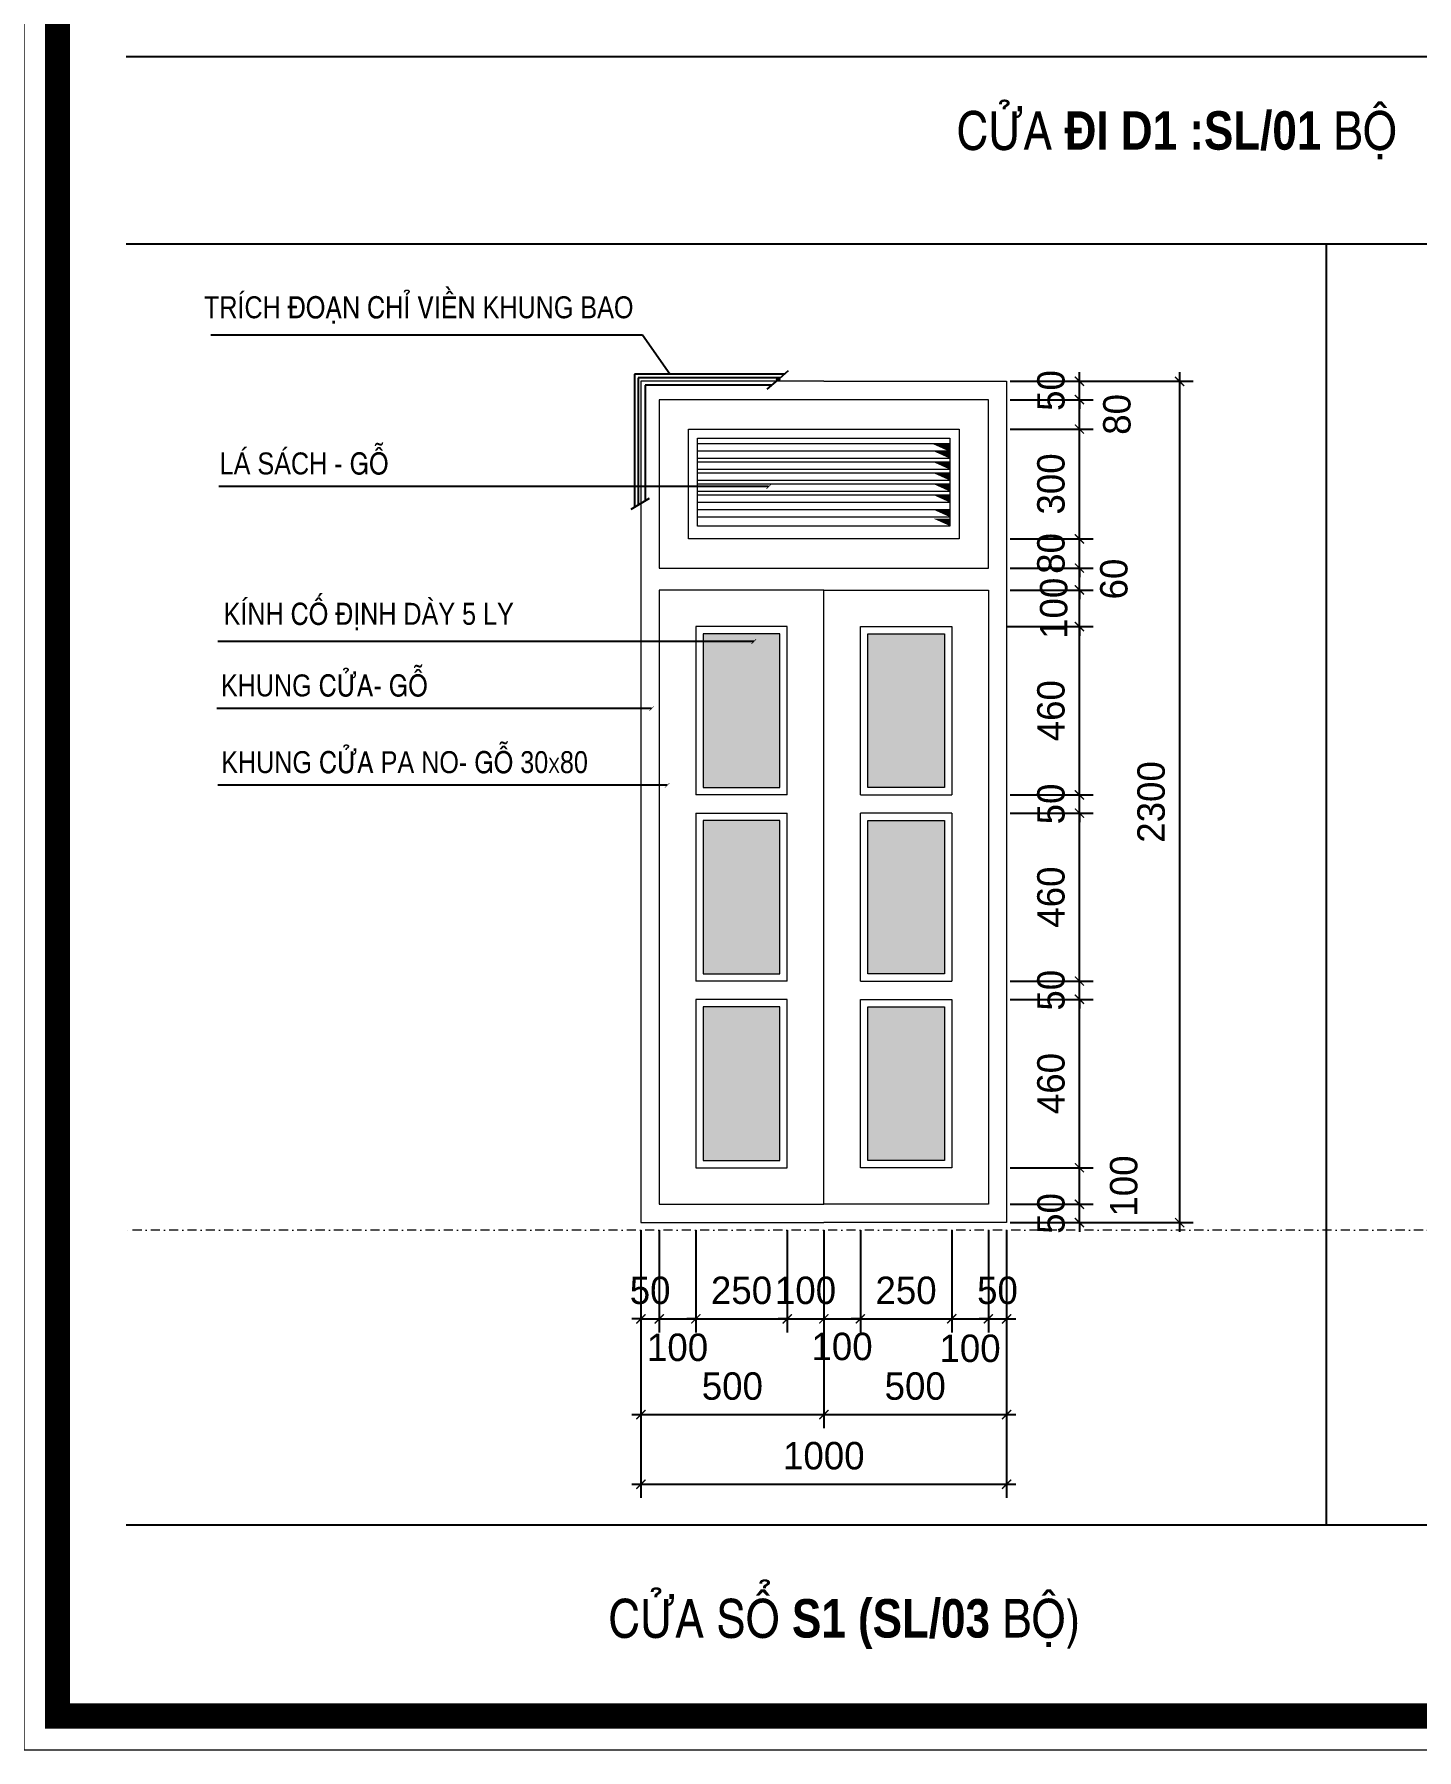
# Model space of a CAD drawing. Header units: millimetres. Extents: x 615730 to 2792744, y 139412 to 597571.
# Drawn here: x 1425807 to 1433366, y 284936 to 294317 of the extents above; entities that cross this region are included whole.
import ezdxf

# ---------------------------------------------------------------- set-up
doc = ezdxf.new("R2010")
doc.units = ezdxf.units.MM
doc.header["$MEASUREMENT"] = 0
doc.header["$PDMODE"] = 34
doc.linetypes.add('DASHDOT', pattern=[1, 0.5, -0.25, 0, -0.25])
doc.layers.get('0').update_dxf_attribs({"lineweight": 5})
for name, color, linetype in [('H', 252, 'Continuous'), ('NC', 7, 'Continuous'), ('noi that', 29, 'Continuous'), ('VL', 155, 'Continuous')]:
    doc.layers.add(name, color=color, linetype=linetype)
for name, color, linetype, lineweight in [('HATCH', 42, 'Continuous', 5), ('TEXTNUOC', 8, 'Continuous', 50), ('thay', 7, 'Continuous', 15), ('TIM TRUC', 149, 'DASHDOT', 9)]:
    doc.layers.add(name, color=color, linetype=linetype, lineweight=lineweight)
doc.styles.add('KC2', font='', dxfattribs={"height": 120})
doc.styles.add('RO', font='ROMANS.SHX', dxfattribs={"height": 120})
doc.styles.get("Standard").update_dxf_attribs({"font": ''})
doc.styles.add('VNI-AVO', font='vni-roms.shx')
doc.styles.get('KC2').set_extended_font_data('VNI-Helve-Condense')
doc.styles.get('Standard').set_extended_font_data('VNI-Avo')
doc.dimstyles.new('50 CS', dxfattribs={"dimtxt": 150, "dimasz": 50, "dimexe": 75, "dimexo": 0, "dimgap": 80, "dimtad": 1, "dimdec": 0, "dimlfac": 0.5, "dimzin": 12, "dimtxsty": 'VNI-AVO', "dimblk": 'ARCHTICK', "dimcen": 0, "dimdle": 50, "dimclrd": 252, "dimclre": 252, "dimclrt": 2, "dimadec": 0, "dimazin": 0, "dimtfac": 1, "dimtdec": 0, "dimtix": 1, "dimtmove": 2, "dimatfit": 0, "dimldrblk": 'OPEN90', "dimfxl": 1, "dimlwd": -1, "dimlwe": -1, "dimarcsym": 0})
doc.dimstyles.new('TL1-50TRUC', dxfattribs={"dimtxt": 150, "dimasz": 25, "dimexe": 50, "dimexo": 0, "dimgap": 20, "dimtad": 1, "dimdec": 0, "dimlfac": 0.5, "dimdsep": 46, "dimtxsty": 'RO', "dimblk": 'DOT', "dimcen": 100, "dimdle": 50, "dimclrd": 4, "dimclre": 4, "dimclrt": 30, "dimadec": 0, "dimazin": 0, "dimtfac": 1, "dimtdec": 0, "dimtix": 1, "dimtmove": 1, "dimatfit": 3, "dimldrblk": 'ARCHTICK', "dimfxl": 1, "dimtolj": 1, "dimarcsym": 0})

# ---------------------------------------------------------------- blocks, each defined once
blk = doc.blocks.new('_ARCHTICK')
at = {"color": 0, "linetype": 'ByBlock', "const_width": 0.15}
blk.add_lwpolyline([(-0.5, -0.5), (0.5, 0.5)], dxfattribs=at)
blk = doc.blocks.new('*D1930')
at = {"layer": 'DEFPOINTS', "color": 0, "ltscale": 10, "transparency": 16777216}
for p in [(1429124, 287777.2), (1429224, 287777.2), (1429224, 287292.3)]:
    blk.add_point(p, dxfattribs=at)
at = {"layer": 'VL', "color": 252, "ltscale": 10, "transparency": 16777216}
for p, q in [((1429124, 287777.2), (1429124, 287217.3)), ((1429224, 287777.2), (1429224, 287217.3)), ((1429124, 287292.3), (1429074, 287292.3)), ((1429124, 287292.3), (1429224, 287292.3)), ((1429224, 287292.3), (1429274, 287292.3))]:
    blk.add_line(p, q, dxfattribs=at)
at = {"layer": 'VL', "color": 252, "ltscale": 10, "transparency": 16777216, "xscale": 50, "yscale": 50, "zscale": 50}
blk.add_blockref('_ARCHTICK', (1429124, 287292.3), dxfattribs=at)
at = {"layer": 'VL', "color": 252, "ltscale": 10, "transparency": 16777216, "xscale": 50, "yscale": 50, "zscale": 50, "rotation": 180}
blk.add_blockref('_ARCHTICK', (1429224, 287292.3), dxfattribs=at)
at = {"layer": 'VL', "color": 2, "ltscale": 10, "transparency": 16777216, "insert": (1429174, 287447.3), "char_height": 150, "attachment_point": 5, "style": 'VNI-AVO'}
blk.add_mtext('50', dxfattribs=at)
blk = doc.blocks.new('_Open90')
at = {"color": 0, "linetype": 'ByBlock', "lineweight": -2}
for p, q in [((0, 0), (-1, 0)), ((-0.5, 0.5), (0, 0)), ((0, 0), (-0.5, -0.5))]:
    blk.add_line(p, q, dxfattribs=at)
blk = doc.blocks.new('*D1931')
at = {"layer": 'DEFPOINTS', "color": 0, "ltscale": 10, "transparency": 16777216}
for p in [(1429224, 287777.2), (1429424, 287777.2), (1429424, 287292.3)]:
    blk.add_point(p, dxfattribs=at)
at = {"layer": 'VL', "color": 252, "ltscale": 10, "transparency": 16777216}
for p, q in [((1429224, 287777.2), (1429224, 287217.3)), ((1429424, 287777.2), (1429424, 287217.3)), ((1429174, 287292.3), (1429474, 287292.3))]:
    blk.add_line(p, q, dxfattribs=at)
at = {"layer": 'VL', "color": 252, "ltscale": 10, "transparency": 16777216, "xscale": 50, "yscale": 50, "zscale": 50, "rotation": 180}
blk.add_blockref('_ARCHTICK', (1429224, 287292.3), dxfattribs=at)
at = {"layer": 'VL', "color": 252, "ltscale": 10, "transparency": 16777216, "xscale": 50, "yscale": 50, "zscale": 50}
blk.add_blockref('_ARCHTICK', (1429424, 287292.3), dxfattribs=at)
at = {"layer": 'VL', "color": 2, "ltscale": 10, "transparency": 16777216, "insert": (1429324, 287135.7), "char_height": 150, "attachment_point": 5, "style": 'VNI-AVO'}
blk.add_mtext('100', dxfattribs=at)
blk = doc.blocks.new('*D1932')
at = {"layer": 'DEFPOINTS', "color": 0, "ltscale": 10, "transparency": 16777216}
for p in [(1429424, 287777.2), (1429923.7, 287777.2), (1429923.7, 287292.3)]:
    blk.add_point(p, dxfattribs=at)
at = {"layer": 'VL', "color": 252, "ltscale": 10, "transparency": 16777216}
for p, q in [((1429424, 287777.2), (1429424, 287217.3)), ((1429923.7, 287777.2), (1429923.7, 287217.3)), ((1429424, 287292.3), (1429374, 287292.3)), ((1429424, 287292.3), (1429923.7, 287292.3)), ((1429923.7, 287292.3), (1429973.7, 287292.3))]:
    blk.add_line(p, q, dxfattribs=at)
at = {"layer": 'VL', "color": 252, "ltscale": 10, "transparency": 16777216, "xscale": 50, "yscale": 50, "zscale": 50}
blk.add_blockref('_ARCHTICK', (1429424, 287292.3), dxfattribs=at)
at = {"layer": 'VL', "color": 252, "ltscale": 10, "transparency": 16777216, "xscale": 50, "yscale": 50, "zscale": 50, "rotation": 180}
blk.add_blockref('_ARCHTICK', (1429923.7, 287292.3), dxfattribs=at)
at = {"layer": 'VL', "color": 2, "ltscale": 10, "transparency": 16777216, "insert": (1429673.8, 287447.3), "char_height": 150, "attachment_point": 5, "style": 'VNI-AVO'}
blk.add_mtext('250', dxfattribs=at)
blk = doc.blocks.new('*D1933')
at = {"layer": 'DEFPOINTS', "color": 0, "ltscale": 10, "transparency": 16777216}
for p in [(1429923.7, 287777.2), (1430123.7, 287777.2), (1430123.7, 287292.3)]:
    blk.add_point(p, dxfattribs=at)
at = {"layer": 'VL', "color": 252, "ltscale": 10, "transparency": 16777216}
for p, q in [((1429923.7, 287777.2), (1429923.7, 287217.3)), ((1430123.7, 287777.2), (1430123.7, 287217.3)), ((1429923.7, 287292.3), (1429873.7, 287292.3)), ((1429923.7, 287292.3), (1430123.7, 287292.3)), ((1430123.7, 287292.3), (1430173.7, 287292.3))]:
    blk.add_line(p, q, dxfattribs=at)
at = {"layer": 'VL', "color": 252, "ltscale": 10, "transparency": 16777216, "xscale": 50, "yscale": 50, "zscale": 50}
blk.add_blockref('_ARCHTICK', (1429923.7, 287292.3), dxfattribs=at)
at = {"layer": 'VL', "color": 252, "ltscale": 10, "transparency": 16777216, "xscale": 50, "yscale": 50, "zscale": 50, "rotation": 180}
blk.add_blockref('_ARCHTICK', (1430123.7, 287292.3), dxfattribs=at)
at = {"layer": 'VL', "color": 2, "ltscale": 10, "transparency": 16777216, "insert": (1430023.7, 287447.3), "char_height": 150, "attachment_point": 5, "style": 'VNI-AVO'}
blk.add_mtext('100', dxfattribs=at)
blk = doc.blocks.new('*D1934')
at = {"layer": 'DEFPOINTS', "color": 0, "ltscale": 10, "transparency": 16777216}
for p in [(1430123.7, 287777.2), (1430323.7, 287777.2), (1430323.7, 287292.3)]:
    blk.add_point(p, dxfattribs=at)
at = {"layer": 'VL', "color": 252, "ltscale": 10, "transparency": 16777216}
for p, q in [((1430123.7, 287777.2), (1430123.7, 287217.3)), ((1430323.7, 287777.2), (1430323.7, 287217.3)), ((1430073.7, 287292.3), (1430373.7, 287292.3))]:
    blk.add_line(p, q, dxfattribs=at)
at = {"layer": 'VL', "color": 252, "ltscale": 10, "transparency": 16777216, "xscale": 50, "yscale": 50, "zscale": 50, "rotation": 180}
blk.add_blockref('_ARCHTICK', (1430123.7, 287292.3), dxfattribs=at)
at = {"layer": 'VL', "color": 252, "ltscale": 10, "transparency": 16777216, "xscale": 50, "yscale": 50, "zscale": 50}
blk.add_blockref('_ARCHTICK', (1430323.7, 287292.3), dxfattribs=at)
at = {"layer": 'VL', "color": 2, "ltscale": 10, "transparency": 16777216, "insert": (1430223.7, 287140.4), "char_height": 150, "attachment_point": 5, "style": 'VNI-AVO'}
blk.add_mtext('100', dxfattribs=at)
blk = doc.blocks.new('*D1935')
at = {"layer": 'DEFPOINTS', "color": 0, "ltscale": 10, "transparency": 16777216}
for p in [(1430323.7, 287777.2), (1430823.5, 287777.2), (1430823.5, 287292.3)]:
    blk.add_point(p, dxfattribs=at)
at = {"layer": 'VL', "color": 252, "ltscale": 10, "transparency": 16777216}
for p, q in [((1430323.7, 287777.2), (1430323.7, 287217.3)), ((1430823.5, 287777.2), (1430823.5, 287217.3)), ((1430323.7, 287292.3), (1430273.7, 287292.3)), ((1430323.7, 287292.3), (1430823.5, 287292.3)), ((1430823.5, 287292.3), (1430873.5, 287292.3))]:
    blk.add_line(p, q, dxfattribs=at)
at = {"layer": 'VL', "color": 252, "ltscale": 10, "transparency": 16777216, "xscale": 50, "yscale": 50, "zscale": 50}
blk.add_blockref('_ARCHTICK', (1430323.7, 287292.3), dxfattribs=at)
at = {"layer": 'VL', "color": 252, "ltscale": 10, "transparency": 16777216, "xscale": 50, "yscale": 50, "zscale": 50, "rotation": 180}
blk.add_blockref('_ARCHTICK', (1430823.5, 287292.3), dxfattribs=at)
at = {"layer": 'VL', "color": 2, "ltscale": 10, "transparency": 16777216, "insert": (1430573.6, 287447.3), "char_height": 150, "attachment_point": 5, "style": 'VNI-AVO'}
blk.add_mtext('250', dxfattribs=at)
blk = doc.blocks.new('*D1936')
at = {"layer": 'DEFPOINTS', "color": 0, "ltscale": 10, "transparency": 16777216}
for p in [(1430823.5, 287777.2), (1431023.5, 287777.2), (1431023.5, 287292.3)]:
    blk.add_point(p, dxfattribs=at)
at = {"layer": 'VL', "color": 252, "ltscale": 10, "transparency": 16777216}
for p, q in [((1430823.5, 287777.2), (1430823.5, 287217.3)), ((1431023.5, 287777.2), (1431023.5, 287217.3)), ((1430773.5, 287292.3), (1431073.5, 287292.3))]:
    blk.add_line(p, q, dxfattribs=at)
at = {"layer": 'VL', "color": 252, "ltscale": 10, "transparency": 16777216, "xscale": 50, "yscale": 50, "zscale": 50, "rotation": 180}
blk.add_blockref('_ARCHTICK', (1430823.5, 287292.3), dxfattribs=at)
at = {"layer": 'VL', "color": 252, "ltscale": 10, "transparency": 16777216, "xscale": 50, "yscale": 50, "zscale": 50}
blk.add_blockref('_ARCHTICK', (1431023.5, 287292.3), dxfattribs=at)
at = {"layer": 'VL', "color": 2, "ltscale": 10, "transparency": 16777216, "insert": (1430923.5, 287130.2), "char_height": 150, "attachment_point": 5, "style": 'VNI-AVO'}
blk.add_mtext('100', dxfattribs=at)
blk = doc.blocks.new('*D1937')
at = {"layer": 'DEFPOINTS', "color": 0, "ltscale": 10, "transparency": 16777216}
for p in [(1431023.5, 287777.2), (1431123.5, 287777.2), (1431123.5, 287292.3)]:
    blk.add_point(p, dxfattribs=at)
at = {"layer": 'VL', "color": 252, "ltscale": 10, "transparency": 16777216}
for p, q in [((1431023.5, 287777.2), (1431023.5, 287217.3)), ((1431123.5, 287777.2), (1431123.5, 287217.3)), ((1431023.5, 287292.3), (1430973.5, 287292.3)), ((1431023.5, 287292.3), (1431123.5, 287292.3)), ((1431123.5, 287292.3), (1431173.5, 287292.3))]:
    blk.add_line(p, q, dxfattribs=at)
at = {"layer": 'VL', "color": 252, "ltscale": 10, "transparency": 16777216, "xscale": 50, "yscale": 50, "zscale": 50}
blk.add_blockref('_ARCHTICK', (1431023.5, 287292.3), dxfattribs=at)
at = {"layer": 'VL', "color": 252, "ltscale": 10, "transparency": 16777216, "xscale": 50, "yscale": 50, "zscale": 50, "rotation": 180}
blk.add_blockref('_ARCHTICK', (1431123.5, 287292.3), dxfattribs=at)
at = {"layer": 'VL', "color": 2, "ltscale": 10, "transparency": 16777216, "insert": (1431073.5, 287447.3), "char_height": 150, "attachment_point": 5, "style": 'VNI-AVO'}
blk.add_mtext('50', dxfattribs=at)
blk = doc.blocks.new('*D1938')
at = {"layer": 'DEFPOINTS', "color": 0, "ltscale": 10, "transparency": 16777216}
for p in [(1429124, 287777.2), (1430123.7, 287777.2), (1430123.7, 286768.8)]:
    blk.add_point(p, dxfattribs=at)
at = {"layer": 'VL', "color": 252, "ltscale": 10, "transparency": 16777216}
for p, q in [((1429124, 287777.2), (1429124, 286693.8)), ((1430123.7, 287777.2), (1430123.7, 286693.8)), ((1429074, 286768.8), (1430173.7, 286768.8))]:
    blk.add_line(p, q, dxfattribs=at)
at = {"layer": 'VL', "color": 252, "ltscale": 10, "transparency": 16777216, "xscale": 50, "yscale": 50, "zscale": 50, "rotation": 180}
blk.add_blockref('_ARCHTICK', (1429124, 286768.8), dxfattribs=at)
at = {"layer": 'VL', "color": 252, "ltscale": 10, "transparency": 16777216, "xscale": 50, "yscale": 50, "zscale": 50}
blk.add_blockref('_ARCHTICK', (1430123.7, 286768.8), dxfattribs=at)
at = {"layer": 'VL', "color": 2, "ltscale": 10, "transparency": 16777216, "insert": (1429623.8, 286923.8), "char_height": 150, "attachment_point": 5, "style": 'VNI-AVO'}
blk.add_mtext('500', dxfattribs=at)
blk = doc.blocks.new('*D1939')
at = {"layer": 'DEFPOINTS', "color": 0, "ltscale": 10, "transparency": 16777216}
for p in [(1430123.7, 287777.2), (1431123.5, 287777.2), (1431123.5, 286768.8)]:
    blk.add_point(p, dxfattribs=at)
at = {"layer": 'VL', "color": 252, "ltscale": 10, "transparency": 16777216}
for p, q in [((1430123.7, 287777.2), (1430123.7, 286693.8)), ((1431123.5, 287777.2), (1431123.5, 286693.8)), ((1430073.7, 286768.8), (1431173.5, 286768.8))]:
    blk.add_line(p, q, dxfattribs=at)
at = {"layer": 'VL', "color": 252, "ltscale": 10, "transparency": 16777216, "xscale": 50, "yscale": 50, "zscale": 50, "rotation": 180}
blk.add_blockref('_ARCHTICK', (1430123.7, 286768.8), dxfattribs=at)
at = {"layer": 'VL', "color": 252, "ltscale": 10, "transparency": 16777216, "xscale": 50, "yscale": 50, "zscale": 50}
blk.add_blockref('_ARCHTICK', (1431123.5, 286768.8), dxfattribs=at)
at = {"layer": 'VL', "color": 2, "ltscale": 10, "transparency": 16777216, "insert": (1430623.6, 286923.8), "char_height": 150, "attachment_point": 5, "style": 'VNI-AVO'}
blk.add_mtext('500', dxfattribs=at)
blk = doc.blocks.new('*D1940')
at = {"layer": 'DEFPOINTS', "color": 0, "ltscale": 10, "transparency": 16777216}
for p in [(1429124, 287777.2), (1431123.5, 287777.2), (1431123.5, 286388)]:
    blk.add_point(p, dxfattribs=at)
at = {"layer": 'VL', "color": 252, "ltscale": 10, "transparency": 16777216}
for p, q in [((1429124, 287777.2), (1429124, 286313)), ((1431123.5, 287777.2), (1431123.5, 286313)), ((1429074, 286388), (1431173.5, 286388))]:
    blk.add_line(p, q, dxfattribs=at)
at = {"layer": 'VL', "color": 252, "ltscale": 10, "transparency": 16777216, "xscale": 50, "yscale": 50, "zscale": 50, "rotation": 180}
blk.add_blockref('_ARCHTICK', (1429124, 286388), dxfattribs=at)
at = {"layer": 'VL', "color": 252, "ltscale": 10, "transparency": 16777216, "xscale": 50, "yscale": 50, "zscale": 50}
blk.add_blockref('_ARCHTICK', (1431123.5, 286388), dxfattribs=at)
at = {"layer": 'VL', "color": 2, "ltscale": 10, "transparency": 16777216, "insert": (1430123.7, 286543), "char_height": 150, "attachment_point": 5, "style": 'VNI-AVO'}
blk.add_mtext('1000', dxfattribs=at)
blk = doc.blocks.new('*D1947')
at = {"layer": 'DEFPOINTS', "color": 0, "ltscale": 10, "transparency": 16777216}
for p in [(1431143.6, 287918.6), (1431521.6, 287918.6), (1431143.6, 287818.6)]:
    blk.add_point(p, dxfattribs=at)
at = {"layer": 'VL', "color": 252, "ltscale": 10, "transparency": 16777216}
for p, q in [((1431143.6, 287918.6), (1431596.6, 287918.6)), ((1431521.6, 287918.6), (1431521.6, 287968.6)), ((1431521.6, 287818.6), (1431521.6, 287918.6)), ((1431143.6, 287818.6), (1431596.6, 287818.6)), ((1431521.6, 287818.6), (1431521.6, 287768.6))]:
    blk.add_line(p, q, dxfattribs=at)
at = {"layer": 'VL', "color": 252, "ltscale": 10, "transparency": 16777216, "xscale": 50, "yscale": 50, "zscale": 50}
for p, rotation in [((1431521.6, 287918.6), 270), ((1431521.6, 287818.6), 90)]:
    blk.add_blockref('_ARCHTICK', p, dxfattribs=dict(at, rotation=rotation))
at = {"layer": 'VL', "color": 2, "ltscale": 10, "transparency": 16777216, "insert": (1431366.6, 287868.6), "char_height": 150, "attachment_point": 5, "rotation": 90, "style": 'VNI-AVO'}
blk.add_mtext('50', dxfattribs=at)
blk = doc.blocks.new('*D1948')
at = {"layer": 'DEFPOINTS', "color": 0, "ltscale": 10, "transparency": 16777216}
for p in [(1431143.6, 288118.6), (1431521.6, 288118.6), (1431143.6, 287918.6)]:
    blk.add_point(p, dxfattribs=at)
at = {"layer": 'VL', "color": 252, "ltscale": 10, "transparency": 16777216}
for p, q in [((1431521.6, 287868.6), (1431521.6, 288168.6)), ((1431143.6, 288118.6), (1431596.6, 288118.6)), ((1431143.6, 287918.6), (1431596.6, 287918.6))]:
    blk.add_line(p, q, dxfattribs=at)
at = {"layer": 'VL', "color": 252, "ltscale": 10, "transparency": 16777216, "xscale": 50, "yscale": 50, "zscale": 50}
for p, rotation in [((1431521.6, 288118.6), 90), ((1431521.6, 287918.6), 270)]:
    blk.add_blockref('_ARCHTICK', p, dxfattribs=dict(at, rotation=rotation))
at = {"layer": 'VL', "color": 2, "ltscale": 10, "transparency": 16777216, "insert": (1431764.4, 288018.6), "char_height": 150, "attachment_point": 5, "rotation": 90, "style": 'VNI-AVO'}
blk.add_mtext('100', dxfattribs=at)
blk = doc.blocks.new('*D1949')
at = {"layer": 'DEFPOINTS', "color": 0, "ltscale": 10, "transparency": 16777216}
for p in [(1431143.6, 289039.3), (1431521.6, 289039.3), (1431143.6, 288118.6)]:
    blk.add_point(p, dxfattribs=at)
at = {"layer": 'VL', "color": 252, "ltscale": 10, "transparency": 16777216}
for p, q in [((1431143.6, 289039.3), (1431596.6, 289039.3)), ((1431521.6, 288068.6), (1431521.6, 289089.3)), ((1431143.6, 288118.6), (1431596.6, 288118.6))]:
    blk.add_line(p, q, dxfattribs=at)
at = {"layer": 'VL', "color": 252, "ltscale": 10, "transparency": 16777216, "xscale": 50, "yscale": 50, "zscale": 50}
for p, rotation in [((1431521.6, 289039.3), 90), ((1431521.6, 288118.6), 270)]:
    blk.add_blockref('_ARCHTICK', p, dxfattribs=dict(at, rotation=rotation))
at = {"layer": 'VL', "color": 2, "ltscale": 10, "transparency": 16777216, "insert": (1431366.6, 288579), "char_height": 150, "attachment_point": 5, "rotation": 90, "style": 'VNI-AVO'}
blk.add_mtext('460', dxfattribs=at)
blk = doc.blocks.new('*D1950')
at = {"layer": 'DEFPOINTS', "color": 0, "ltscale": 10, "transparency": 16777216}
for p in [(1431143.6, 289139.3), (1431521.6, 289139.3), (1431143.6, 289039.3)]:
    blk.add_point(p, dxfattribs=at)
at = {"layer": 'VL', "color": 252, "ltscale": 10, "transparency": 16777216}
for p, q in [((1431143.6, 289139.3), (1431596.6, 289139.3)), ((1431521.6, 289139.3), (1431521.6, 289189.3)), ((1431521.6, 289039.3), (1431521.6, 289139.3)), ((1431143.6, 289039.3), (1431596.6, 289039.3)), ((1431521.6, 289039.3), (1431521.6, 288989.3))]:
    blk.add_line(p, q, dxfattribs=at)
at = {"layer": 'VL', "color": 252, "ltscale": 10, "transparency": 16777216, "xscale": 50, "yscale": 50, "zscale": 50}
for p, rotation in [((1431521.6, 289139.3), 270), ((1431521.6, 289039.3), 90)]:
    blk.add_blockref('_ARCHTICK', p, dxfattribs=dict(at, rotation=rotation))
at = {"layer": 'VL', "color": 2, "ltscale": 10, "transparency": 16777216, "insert": (1431366.6, 289089.3), "char_height": 150, "attachment_point": 5, "rotation": 90, "style": 'VNI-AVO'}
blk.add_mtext('50', dxfattribs=at)
blk = doc.blocks.new('*D1951')
at = {"layer": 'DEFPOINTS', "color": 0, "ltscale": 10, "transparency": 16777216}
for p in [(1431143.6, 290057.9), (1431521.6, 290057.9), (1431143.6, 289139.3)]:
    blk.add_point(p, dxfattribs=at)
at = {"layer": 'VL', "color": 252, "ltscale": 10, "transparency": 16777216}
for p, q in [((1431143.6, 290057.9), (1431596.6, 290057.9)), ((1431521.6, 289089.3), (1431521.6, 290107.9)), ((1431143.6, 289139.3), (1431596.6, 289139.3))]:
    blk.add_line(p, q, dxfattribs=at)
at = {"layer": 'VL', "color": 252, "ltscale": 10, "transparency": 16777216, "xscale": 50, "yscale": 50, "zscale": 50}
for p, rotation in [((1431521.6, 290057.9), 90), ((1431521.6, 289139.3), 270)]:
    blk.add_blockref('_ARCHTICK', p, dxfattribs=dict(at, rotation=rotation))
at = {"layer": 'VL', "color": 2, "ltscale": 10, "transparency": 16777216, "insert": (1431366.6, 289598.6), "char_height": 150, "attachment_point": 5, "rotation": 90, "style": 'VNI-AVO'}
blk.add_mtext('460', dxfattribs=at)
blk = doc.blocks.new('*D1952')
at = {"layer": 'DEFPOINTS', "color": 0, "ltscale": 10, "transparency": 16777216}
for p in [(1431143.6, 290157.9), (1431521.6, 290157.9), (1431143.6, 290057.9)]:
    blk.add_point(p, dxfattribs=at)
at = {"layer": 'VL', "color": 252, "ltscale": 10, "transparency": 16777216}
for p, q in [((1431143.6, 290157.9), (1431596.6, 290157.9)), ((1431521.6, 290157.9), (1431521.6, 290207.9)), ((1431521.6, 290057.9), (1431521.6, 290157.9)), ((1431143.6, 290057.9), (1431596.6, 290057.9)), ((1431521.6, 290057.9), (1431521.6, 290007.9))]:
    blk.add_line(p, q, dxfattribs=at)
at = {"layer": 'VL', "color": 252, "ltscale": 10, "transparency": 16777216, "xscale": 50, "yscale": 50, "zscale": 50}
for p, rotation in [((1431521.6, 290157.9), 270), ((1431521.6, 290057.9), 90)]:
    blk.add_blockref('_ARCHTICK', p, dxfattribs=dict(at, rotation=rotation))
at = {"layer": 'VL', "color": 2, "ltscale": 10, "transparency": 16777216, "insert": (1431366.6, 290107.9), "char_height": 150, "attachment_point": 5, "rotation": 90, "style": 'VNI-AVO'}
blk.add_mtext('50', dxfattribs=at)
blk = doc.blocks.new('*D1953')
at = {"layer": 'DEFPOINTS', "color": 0, "ltscale": 10, "transparency": 16777216}
for p in [(1431123.5, 291077.8), (1431521.6, 291077.8), (1431143.6, 290157.9)]:
    blk.add_point(p, dxfattribs=at)
at = {"layer": 'VL', "color": 252, "ltscale": 10, "transparency": 16777216}
for p, q in [((1431123.5, 291077.8), (1431596.6, 291077.8)), ((1431521.6, 290107.9), (1431521.6, 291127.8)), ((1431143.6, 290157.9), (1431596.6, 290157.9))]:
    blk.add_line(p, q, dxfattribs=at)
at = {"layer": 'VL', "color": 252, "ltscale": 10, "transparency": 16777216, "xscale": 50, "yscale": 50, "zscale": 50}
for p, rotation in [((1431521.6, 291077.8), 90), ((1431521.6, 290157.9), 270)]:
    blk.add_blockref('_ARCHTICK', p, dxfattribs=dict(at, rotation=rotation))
at = {"layer": 'VL', "color": 2, "ltscale": 10, "transparency": 16777216, "insert": (1431366.6, 290617.8), "char_height": 150, "attachment_point": 5, "rotation": 90, "style": 'VNI-AVO'}
blk.add_mtext('460', dxfattribs=at)
blk = doc.blocks.new('*D1954')
at = {"layer": 'DEFPOINTS', "color": 0, "ltscale": 10, "transparency": 16777216}
for p in [(1431143.6, 291397.8), (1431521.6, 291397.8), (1431143.6, 291277.8)]:
    blk.add_point(p, dxfattribs=at)
at = {"layer": 'VL', "color": 252, "ltscale": 10, "transparency": 16777216}
for p, q in [((1431521.6, 291397.8), (1431521.6, 291447.8)), ((1431143.6, 291397.8), (1431596.6, 291397.8)), ((1431521.6, 291277.8), (1431521.6, 291397.8)), ((1431143.6, 291277.8), (1431596.6, 291277.8)), ((1431521.6, 291277.8), (1431521.6, 291227.8))]:
    blk.add_line(p, q, dxfattribs=at)
at = {"layer": 'VL', "color": 252, "ltscale": 10, "transparency": 16777216, "xscale": 50, "yscale": 50, "zscale": 50}
for p, rotation in [((1431521.6, 291397.8), 270), ((1431521.6, 291277.8), 90)]:
    blk.add_blockref('_ARCHTICK', p, dxfattribs=dict(at, rotation=rotation))
at = {"layer": 'VL', "color": 2, "ltscale": 10, "transparency": 16777216, "insert": (1431710.6, 291337.8), "char_height": 150, "attachment_point": 5, "rotation": 90, "style": 'VNI-AVO'}
blk.add_mtext('60', dxfattribs=at)
blk = doc.blocks.new('*D1955')
at = {"layer": 'DEFPOINTS', "color": 0, "ltscale": 10, "transparency": 16777216}
for p in [(1431143.6, 291557.8), (1431521.6, 291557.8), (1431143.6, 291397.8)]:
    blk.add_point(p, dxfattribs=at)
at = {"layer": 'VL', "color": 252, "ltscale": 10, "transparency": 16777216}
for p, q in [((1431143.6, 291557.8), (1431596.6, 291557.8)), ((1431521.6, 291557.8), (1431521.6, 291607.8)), ((1431521.6, 291397.8), (1431521.6, 291557.8)), ((1431143.6, 291397.8), (1431596.6, 291397.8)), ((1431521.6, 291397.8), (1431521.6, 291347.8))]:
    blk.add_line(p, q, dxfattribs=at)
at = {"layer": 'VL', "color": 252, "ltscale": 10, "transparency": 16777216, "xscale": 50, "yscale": 50, "zscale": 50}
for p, rotation in [((1431521.6, 291557.8), 270), ((1431521.6, 291397.8), 90)]:
    blk.add_blockref('_ARCHTICK', p, dxfattribs=dict(at, rotation=rotation))
at = {"layer": 'VL', "color": 2, "ltscale": 10, "transparency": 16777216, "insert": (1431366.6, 291477.8), "char_height": 150, "attachment_point": 5, "rotation": 90, "style": 'VNI-AVO'}
blk.add_mtext('80', dxfattribs=at)
blk = doc.blocks.new('*D1956')
at = {"layer": 'DEFPOINTS', "color": 0, "ltscale": 10, "transparency": 16777216}
for p in [(1431143.6, 292157.8), (1431521.6, 292157.8), (1431143.6, 291557.8)]:
    blk.add_point(p, dxfattribs=at)
at = {"layer": 'VL', "color": 252, "ltscale": 10, "transparency": 16777216}
for p, q in [((1431521.6, 291507.8), (1431521.6, 292207.8)), ((1431143.6, 292157.8), (1431596.6, 292157.8)), ((1431143.6, 291557.8), (1431596.6, 291557.8))]:
    blk.add_line(p, q, dxfattribs=at)
at = {"layer": 'VL', "color": 252, "ltscale": 10, "transparency": 16777216, "xscale": 50, "yscale": 50, "zscale": 50}
for p, rotation in [((1431521.6, 292157.8), 90), ((1431521.6, 291557.8), 270)]:
    blk.add_blockref('_ARCHTICK', p, dxfattribs=dict(at, rotation=rotation))
at = {"layer": 'VL', "color": 2, "ltscale": 10, "transparency": 16777216, "insert": (1431366.6, 291857.8), "char_height": 150, "attachment_point": 5, "rotation": 90, "style": 'VNI-AVO'}
blk.add_mtext('300', dxfattribs=at)
blk = doc.blocks.new('*D1957')
at = {"layer": 'DEFPOINTS', "color": 0, "ltscale": 10, "transparency": 16777216}
for p in [(1431143.6, 292318.6), (1431521.6, 292318.6), (1431143.6, 292157.8)]:
    blk.add_point(p, dxfattribs=at)
at = {"layer": 'VL', "color": 252, "ltscale": 10, "transparency": 16777216}
for p, q in [((1431143.6, 292318.6), (1431596.6, 292318.6)), ((1431521.6, 292107.8), (1431521.6, 292368.6)), ((1431143.6, 292157.8), (1431596.6, 292157.8))]:
    blk.add_line(p, q, dxfattribs=at)
at = {"layer": 'VL', "color": 252, "ltscale": 10, "transparency": 16777216, "xscale": 50, "yscale": 50, "zscale": 50}
for p, rotation in [((1431521.6, 292318.6), 90), ((1431521.6, 292157.8), 270)]:
    blk.add_blockref('_ARCHTICK', p, dxfattribs=dict(at, rotation=rotation))
at = {"layer": 'VL', "color": 2, "ltscale": 10, "transparency": 16777216, "insert": (1431727.2, 292238.2), "char_height": 150, "attachment_point": 5, "rotation": 90, "style": 'VNI-AVO'}
blk.add_mtext('80', dxfattribs=at)
blk = doc.blocks.new('*D1958')
at = {"layer": 'DEFPOINTS', "color": 0, "ltscale": 10, "transparency": 16777216}
for p in [(1431143.6, 292419), (1431521.6, 292419), (1431143.6, 292318.6)]:
    blk.add_point(p, dxfattribs=at)
at = {"layer": 'VL', "color": 252, "ltscale": 10, "transparency": 16777216}
for p, q in [((1431143.6, 292419), (1431596.6, 292419)), ((1431521.6, 292419), (1431521.6, 292469)), ((1431521.6, 292318.6), (1431521.6, 292419)), ((1431143.6, 292318.6), (1431596.6, 292318.6)), ((1431521.6, 292318.6), (1431521.6, 292268.6))]:
    blk.add_line(p, q, dxfattribs=at)
at = {"layer": 'VL', "color": 252, "ltscale": 10, "transparency": 16777216, "xscale": 50, "yscale": 50, "zscale": 50}
for p, rotation in [((1431521.6, 292419), 270), ((1431521.6, 292318.6), 90)]:
    blk.add_blockref('_ARCHTICK', p, dxfattribs=dict(at, rotation=rotation))
at = {"layer": 'VL', "color": 2, "ltscale": 10, "transparency": 16777216, "insert": (1431366.6, 292368.8), "char_height": 150, "attachment_point": 5, "rotation": 90, "style": 'VNI-AVO'}
blk.add_mtext('50', dxfattribs=at)
blk = doc.blocks.new('*D1959')
at = {"layer": 'DEFPOINTS', "color": 0, "ltscale": 10, "transparency": 16777216}
for p in [(1431143.6, 292419), (1431143.6, 287818.6), (1432069.4, 287818.6)]:
    blk.add_point(p, dxfattribs=at)
at = {"layer": 'VL', "color": 252, "ltscale": 10, "transparency": 16777216}
for p, q in [((1431143.6, 292419), (1432144.4, 292419)), ((1432069.4, 292469), (1432069.4, 287768.6)), ((1431143.6, 287818.6), (1432144.4, 287818.6))]:
    blk.add_line(p, q, dxfattribs=at)
at = {"layer": 'VL', "color": 252, "ltscale": 10, "transparency": 16777216, "xscale": 50, "yscale": 50, "zscale": 50}
for p, rotation in [((1432069.4, 292419), 90), ((1432069.4, 287818.6), 270)]:
    blk.add_blockref('_ARCHTICK', p, dxfattribs=dict(at, rotation=rotation))
at = {"layer": 'VL', "color": 2, "ltscale": 10, "transparency": 16777216, "insert": (1431914.4, 290118.8), "char_height": 150, "attachment_point": 5, "rotation": 90, "style": 'VNI-AVO'}
blk.add_mtext('2300', dxfattribs=at)
blk = doc.blocks.new('_DOT')
at = {"color": 0, "linetype": 'ByBlock'}
blk.add_line((-0.5, 0), (-1, 0), dxfattribs=at)
at = {"color": 0, "linetype": 'ByBlock', "const_width": 0.5}
blk.add_lwpolyline([(-0.25, 0, 1), (0.25, 0, 1)], format="xyb", close=True, dxfattribs=at)
blk = doc.blocks.new('*D1986')
at = {"layer": 'DEFPOINTS', "color": 0, "ltscale": 10, "transparency": 16777216}
for p in [(1431280, 291277.8), (1431521.6, 291277.8), (1431280, 291077.8)]:
    blk.add_point(p, dxfattribs=at)
at = {"layer": 'VL', "color": 252, "ltscale": 10, "transparency": 16777216}
for p, q in [((1431280, 291277.8), (1431596.6, 291277.8)), ((1431521.6, 291277.8), (1431521.6, 291327.8)), ((1431521.6, 291077.8), (1431521.6, 291277.8)), ((1431280, 291077.8), (1431596.6, 291077.8)), ((1431521.6, 291077.8), (1431521.6, 291027.8))]:
    blk.add_line(p, q, dxfattribs=at)
at = {"layer": 'VL', "color": 252, "ltscale": 10, "transparency": 16777216, "xscale": 50, "yscale": 50, "zscale": 50}
for p, rotation in [((1431521.6, 291277.8), 270), ((1431521.6, 291077.8), 90)]:
    blk.add_blockref('_ARCHTICK', p, dxfattribs=dict(at, rotation=rotation))
at = {"layer": 'VL', "color": 2, "ltscale": 10, "transparency": 16777216, "insert": (1431381.6, 291177.8), "char_height": 150, "attachment_point": 5, "rotation": 90, "style": 'VNI-AVO'}
blk.add_mtext('100', dxfattribs=at)

msp = doc.modelspace()

# ---------------------------------------------------------------- hatches: boundary and pattern name
at = {"layer": 'H'}
h = msp.add_hatch(color=5, dxfattribs=at)
h.set_gradient(color1=(0, 0, 255), one_color=1, tint=1, name='CURVED')
h.paths.add_polyline_path([(1429883.7, 290197.9), (1429883.7, 291037.8), (1429464, 291037.8), (1429464, 290197.9)])
h.paths.add_polyline_path([(1430783.5, 290197.9), (1430363.7, 290197.9), (1430363.7, 291037.8), (1430783.5, 291037.8)])
h.paths.add_polyline_path([(1430363.7, 289179.3), (1430363.7, 290017.9), (1430783.5, 290017.9), (1430783.5, 289179.3)])
h.paths.add_polyline_path([(1429883.7, 290017.9), (1429464, 290017.9), (1429464, 289179.3), (1429883.7, 289179.3)])
h.paths.add_polyline_path([(1429883.7, 288999.3), (1429464, 288999.3), (1429464, 288158.6), (1429883.7, 288158.6)])
h.paths.add_polyline_path([(1430783.5, 288999.3), (1430783.5, 288158.6), (1430363.7, 288158.6), (1430363.7, 288999.3)])
at = {"layer": 'HATCH'}
for points in [[(1430724.5, 292076.6), (1430813.5, 292076.6), (1430813.5, 292036.6)], [(1430724.5, 292036.6), (1430813.5, 292036.6), (1430813.5, 291996.6)], [(1430724.5, 291976.6), (1430813.5, 291976.6), (1430813.5, 291936.6)], [(1430724.5, 291916.6), (1430813.5, 291916.6), (1430813.5, 291876.6)], [(1430724.5, 291856.6), (1430813.5, 291856.6), (1430813.5, 291816.6)], [(1430724.5, 291796.6), (1430813.5, 291796.6), (1430813.5, 291756.6)], [(1430724.5, 291716.6), (1430813.5, 291716.6), (1430813.5, 291676.6)], [(1430724.5, 291667.9), (1430813.5, 291667.9), (1430813.5, 291627.9)]]:
    msp.add_hatch(color=256, dxfattribs=at).paths.add_polyline_path(points)

# ---------------------------------------------------------------- linework, layer by layer
at = {"layer": 'H', "const_width": 138.2}
msp.add_lwpolyline([(1425933.3, 285120.6), (1452936.2, 285120.6), (1452936.2, 304105.6), (1425933.3, 304105.6)], close=True, dxfattribs=at)
at = {"layer": 'HATCH'}
for p, q in [((1430813.5, 292076.6), (1429434, 292076.6)), ((1430813.5, 292036.6), (1429434, 292036.6)), ((1430813.5, 292036.6), (1429434, 292036.6)), ((1430813.5, 292036.6), (1430724.5, 292076.6)), ((1430813.5, 291996.6), (1429434, 291996.6)), ((1430813.5, 291976.6), (1429434, 291976.6)), ((1430813.5, 291936.6), (1429434, 291936.6)), ((1430813.5, 291916.6), (1429434, 291916.6)), ((1430813.5, 291876.6), (1429434, 291876.6)), ((1430813.5, 291856.6), (1429434, 291856.6)), ((1430813.5, 291816.6), (1429434, 291816.6)), ((1430813.5, 291796.6), (1429434, 291796.6)), ((1430813.5, 291756.6), (1429434, 291756.6)), ((1430813.5, 291716.6), (1429434, 291716.6)), ((1430813.5, 291676.6), (1429434, 291676.6)), ((1429923.7, 290157.9), (1429424, 290157.9)), ((1430323.7, 290157.9), (1430823.5, 290157.9)), ((1429424, 290057.9), (1429923.7, 290057.9)), ((1430823.5, 290057.9), (1430323.7, 290057.9)), ((1429923.7, 289139.3), (1429424, 289139.3)), ((1430323.7, 289139.3), (1430823.5, 289139.3)), ((1429923.7, 289039.3), (1429424, 289039.3)), ((1430323.7, 289039.3), (1430823.5, 289039.3))]:
    msp.add_line(p, q, dxfattribs=at)
for points in [[(1430123.7, 292419), (1429124, 292419), (1429124, 287818.6), (1430123.7, 287818.6)], [(1430123.7, 292419), (1431123.5, 292419), (1431123.5, 287818.6), (1430123.7, 287818.6)], [(1429224, 291397.8), (1431023.5, 291397.8), (1431023.5, 292318.6), (1429224, 292318.6), (1429224, 291397.8)], [(1429224, 291277.8), (1429224, 287918.6), (1430123.7, 287918.6), (1430123.7, 291277.8), (1429224, 291277.8)], [(1430123.7, 287918.6), (1430123.7, 291277.8)], [(1431023.5, 291277.8), (1431023.5, 287918.6), (1430123.7, 287918.6), (1430123.7, 291277.8), (1431023.5, 291277.8)], [(1430123.7, 287918.6), (1430123.7, 291277.8)], [(1429923.7, 290157.9), (1429923.7, 291077.8), (1429424, 291077.8), (1429424, 290157.9)], [(1430323.7, 290157.9), (1430323.7, 291077.8), (1430823.5, 291077.8), (1430823.5, 290157.9)], [(1429883.7, 290197.9), (1429883.7, 291037.8), (1429464, 291037.8), (1429464, 290197.9), (1429883.7, 290197.9)], [(1430783.5, 290197.9), (1430363.7, 290197.9), (1430363.7, 291037.8), (1430783.5, 291037.8), (1430783.5, 290197.9)], [(1429424, 290057.9), (1429424, 289139.3)], [(1429923.7, 289139.3), (1429923.7, 290057.9)], [(1430323.7, 289139.3), (1430323.7, 290057.9)], [(1430823.5, 290057.9), (1430823.5, 289139.3)], [(1429883.7, 290017.9), (1429464, 290017.9), (1429464, 289179.3), (1429883.7, 289179.3), (1429883.7, 290017.9)], [(1430363.7, 289179.3), (1430363.7, 290017.9), (1430783.5, 290017.9), (1430783.5, 289179.3), (1430363.7, 289179.3)], [(1429424, 289039.3), (1429424, 288118.6), (1429923.7, 288118.6), (1429923.7, 289039.3)], [(1430823.5, 289039.3), (1430823.5, 288118.6), (1430323.7, 288118.6), (1430323.7, 289039.3)], [(1429883.7, 288999.3), (1429464, 288999.3), (1429464, 288158.6), (1429883.7, 288158.6), (1429883.7, 288999.3)], [(1430783.5, 288999.3), (1430783.5, 288158.6), (1430363.7, 288158.6), (1430363.7, 288999.3), (1430783.5, 288999.3)]]:
    msp.add_lwpolyline(points, dxfattribs=at)
for points in [[(1430863.5, 291557.8), (1429384, 291557.8), (1429384, 292157.8), (1430863.5, 292157.8)], [(1430813.5, 291627.8), (1429434, 291627.8), (1429434, 292107.8), (1430813.5, 292107.8)]]:
    msp.add_lwpolyline(points, close=True, dxfattribs=at)
at = {"layer": 'NC', "linetype": 'Continuous', "ltscale": 20}
for p, q in [((1429087.8, 292458.2), (1429087.8, 291730.4)), ((1429910, 292458.2), (1429087.8, 292458.2)), ((1429107.8, 292438.2), (1429107.8, 291742.3)), ((1429886.4, 292438.2), (1429107.8, 292438.2)), ((1429147.8, 292398.2), (1429147.8, 291766.2)), ((1429839.3, 292398.2), (1429147.8, 292398.2)), ((1429872.3, 292427.3), (1429811.4, 292375.5)), ((1429863.4, 292430.2), (1429885.5, 292432.4)), ((1429884.4, 292423.3), (1429863.4, 292430.2)), ((1429885.5, 292432.4), (1429875.9, 292438.9)), ((1429929.1, 292475.5), (1429881.5, 292435.1)), ((1429071.1, 291720.1), (1429171.1, 291779.6))]:
    msp.add_line(p, q, dxfattribs=at)
at = {"layer": 'thay', "linetype": 'Continuous'}
msp.add_lwpolyline([(1425749, 284936.3), (1453120.5, 284936.3), (1453120.5, 304289.9), (1425749, 304289.9)], close=True, dxfattribs=at)
at = {"layer": 'TIM TRUC', "ltscale": 100}
msp.add_line((1453120.5, 287777.2), (1426308.2, 287777.2), dxfattribs=at)
at = {"layer": 'VL', "ltscale": 10}
for p, q in [((1426308.2, 294195.4), (1453120.5, 294195.4)), ((1426308.2, 293170.1), (1453120.5, 293170.1)), ((1432870.5, 293170.1), (1432870.5, 286166.5)), ((1426308.2, 286166.5), (1453120.5, 286166.5))]:
    msp.add_line(p, q, dxfattribs=at)

# ---------------------------------------------------------------- texts
at = {"char_height": 210, "width": 14211.4}
for s, insert, attachment_point in [('{\\fVNI-Helve-Condense|b1|i0|c0|p2;CÖÛA \\f.VnArial NarrowH|b1|i0|c0|p34;§I \\fVNI-Helve-Condense|b1|i0|c0|p2;D1 :SL/01 BOÄ }', (1433257.6, 293633.2), 9), ('{\\fVNI-Helve-Condense|b1|i0|c0|p2;CÖÛA SOÅ S1 (SL/03 BOÄ)}', (1428946, 285486.4), 7)]:
    msp.add_mtext(s, dxfattribs=dict(at, insert=insert, attachment_point=attachment_point))
at = {"layer": 'NC', "linetype": 'Continuous', "ltscale": 20, "attachment_point": 1, "style": 'KC2'}
for s, insert, char_height, width in [('TRÍCH ÑOAÏN CHÆ VIEÀN KHUNG BAO', (1426734.4, 292883.9), 120, 2834.286), ('{\\H1.2x;LAÙ SAÙCH - GOÃ }', (1426820.3, 292030), 100, 2063.157), ('KÍNH COÁ ÑÒNH DAØY 5 LY', (1426841.9, 291207.8), 120, 2063.157), ('{\\H1.2x;KHUNG CÖÛA- GOÃ }', (1426827.3, 290816.1), 100, 2063.157), ('{\\H1.2x;KHUNG CÖÛA PA NO- GOÃ 30\\H0.7x;X\\H1.429x;80}', (1426828.9, 290396.6), 100, 2063.157)]:
    msp.add_mtext(s, dxfattribs=dict(at, insert=insert, char_height=char_height, width=width))

# ---------------------------------------------------------------- dimensions: what is measured, and where the dimension line sits
at = {"layer": 'VL', "ltscale": 10}
for base, p1, p2, picture, middle in [((1431521.6, 292419), (1431143.6, 292318.6), (1431143.6, 292419), '*D1958', (1431366.6, 292368.8)), ((1432069.4, 287818.6), (1431143.6, 292419), (1431143.6, 287818.6), '*D1959', (1431914.4, 290118.8)), ((1431521.6, 292157.8), (1431143.6, 291557.8), (1431143.6, 292157.8), '*D1956', (1431366.6, 291857.8)), ((1431521.6, 291557.8), (1431143.6, 291397.8), (1431143.6, 291557.8), '*D1955', (1431366.6, 291477.8)), ((1431521.6, 291077.8), (1431143.6, 290157.9), (1431123.5, 291077.8), '*D1953', (1431366.6, 290617.8)), ((1431521.6, 290157.9), (1431143.6, 290057.9), (1431143.6, 290157.9), '*D1952', (1431366.6, 290107.9)), ((1431521.6, 289139.3), (1431143.6, 289039.3), (1431143.6, 289139.3), '*D1950', (1431366.6, 289089.3)), ((1431521.6, 289039.3), (1431143.6, 288118.6), (1431143.6, 289039.3), '*D1949', (1431366.6, 288579)), ((1431521.6, 287918.6), (1431143.6, 287818.6), (1431143.6, 287918.6), '*D1947', (1431366.6, 287868.6))]:
    dim = msp.add_linear_dim(base=base, p1=p1, p2=p2, angle=90, dimstyle='50 CS', dxfattribs=at)
    dim.commit()
    dim.dimension.update_dxf_attribs({"geometry": picture, "text_midpoint": middle})
for base, p1, p2, picture, middle in [((1431521.6, 292318.6), (1431143.6, 292157.8), (1431143.6, 292318.6), '*D1957', (1431727.2, 292238.2)), ((1431521.6, 291397.8), (1431143.6, 291277.8), (1431143.6, 291397.8), '*D1954', (1431710.6, 291337.8)), ((1431521.6, 288118.6), (1431143.6, 287918.6), (1431143.6, 288118.6), '*D1948', (1431764.4, 288018.6))]:
    dim = msp.add_linear_dim(base=base, p1=p1, p2=p2, angle=90, dimstyle='50 CS', dxfattribs=at)
    dim.commit()
    dim.dimension.update_dxf_attribs({"geometry": picture, "text_midpoint": middle, "dimtype": 160})
dim = msp.add_linear_dim(base=(1431521.6, 291277.8), p1=(1431280, 291077.8), p2=(1431280, 291277.8), angle=90, dimstyle='50 CS', override={"dimgap": 65}, dxfattribs=at)
dim.commit()
dim.dimension.update_dxf_attribs({"geometry": '*D1986', "text_midpoint": (1431381.6, 291177.8)})
dim = msp.add_linear_dim(base=(1431521.6, 290057.9), p1=(1431143.6, 289139.3), p2=(1431143.6, 290057.9), angle=90, text='460', dimstyle='50 CS', dxfattribs=at)
dim.commit()
dim.dimension.update_dxf_attribs({"geometry": '*D1951', "text_midpoint": (1431366.6, 289598.6)})
for base, p1, p2, picture, middle in [((1429224, 287292.3), (1429124, 287777.2), (1429224, 287777.2), '*D1930', (1429174, 287447.3)), ((1430123.7, 286768.8), (1429124, 287777.2), (1430123.7, 287777.2), '*D1938', (1429623.8, 286923.8)), ((1431123.5, 286388), (1429124, 287777.2), (1431123.5, 287777.2), '*D1940', (1430123.7, 286543)), ((1429923.7, 287292.3), (1429424, 287777.2), (1429923.7, 287777.2), '*D1932', (1429673.8, 287447.3)), ((1430123.7, 287292.3), (1429923.7, 287777.2), (1430123.7, 287777.2), '*D1933', (1430023.7, 287447.3)), ((1431123.5, 286768.8), (1430123.7, 287777.2), (1431123.5, 287777.2), '*D1939', (1430623.6, 286923.8)), ((1430823.5, 287292.3), (1430323.7, 287777.2), (1430823.5, 287777.2), '*D1935', (1430573.6, 287447.3)), ((1431123.5, 287292.3), (1431023.5, 287777.2), (1431123.5, 287777.2), '*D1937', (1431073.5, 287447.3))]:
    dim = msp.add_linear_dim(base=base, p1=p1, p2=p2, dimstyle='50 CS', dxfattribs=at)
    dim.commit()
    dim.dimension.update_dxf_attribs({"geometry": picture, "text_midpoint": middle})
for base, p1, p2, picture, middle in [((1429424, 287292.3), (1429224, 287777.2), (1429424, 287777.2), '*D1931', (1429324, 287135.7)), ((1430323.7, 287292.3), (1430123.7, 287777.2), (1430323.7, 287777.2), '*D1934', (1430223.7, 287140.4)), ((1431023.5, 287292.3), (1430823.5, 287777.2), (1431023.5, 287777.2), '*D1936', (1430923.5, 287130.2))]:
    dim = msp.add_linear_dim(base=base, p1=p1, p2=p2, dimstyle='50 CS', dxfattribs=at)
    dim.commit()
    dim.dimension.update_dxf_attribs({"geometry": picture, "text_midpoint": middle, "dimtype": 160})

# ---------------------------------------------------------------- leaders
at = {"layer": 'NC', "color": 119, "linetype": 'Continuous', "ltscale": 20}
msp.add_leader([(1429281, 292458.2), (1429133.1, 292671.2), (1426772.1, 292671.2)], dimstyle='TL1-50TRUC', override={"dimgap": 20, "dimtad": 0}, dxfattribs=at)
at = {"layer": 'NC', "linetype": 'Continuous', "ltscale": 20}
for points in [[(1429821.8, 291843.2), (1426816.4, 291843.2)], [(1429267.3, 290209.8), (1426810.6, 290209.8)]]:
    msp.add_leader(points, dimstyle='TL1-50TRUC', override={"dimgap": 20, "dimtad": 0}, dxfattribs=at)
at = {"layer": 'noi that'}
msp.add_leader([(1429181.9, 290629.3), (1426804.1, 290629.3)], dimstyle='TL1-50TRUC', override={"dimgap": 20, "dimtad": 0}, dxfattribs=at)
at = {"layer": 'TEXTNUOC', "linetype": 'Continuous', "ltscale": 20}
msp.add_leader([(1429741.1, 290995.7), (1426810.6, 290995.7)], dimstyle='TL1-50TRUC', override={"dimgap": 20, "dimtad": 0}, dxfattribs=at)

doc.saveas('drawing.dxf')
